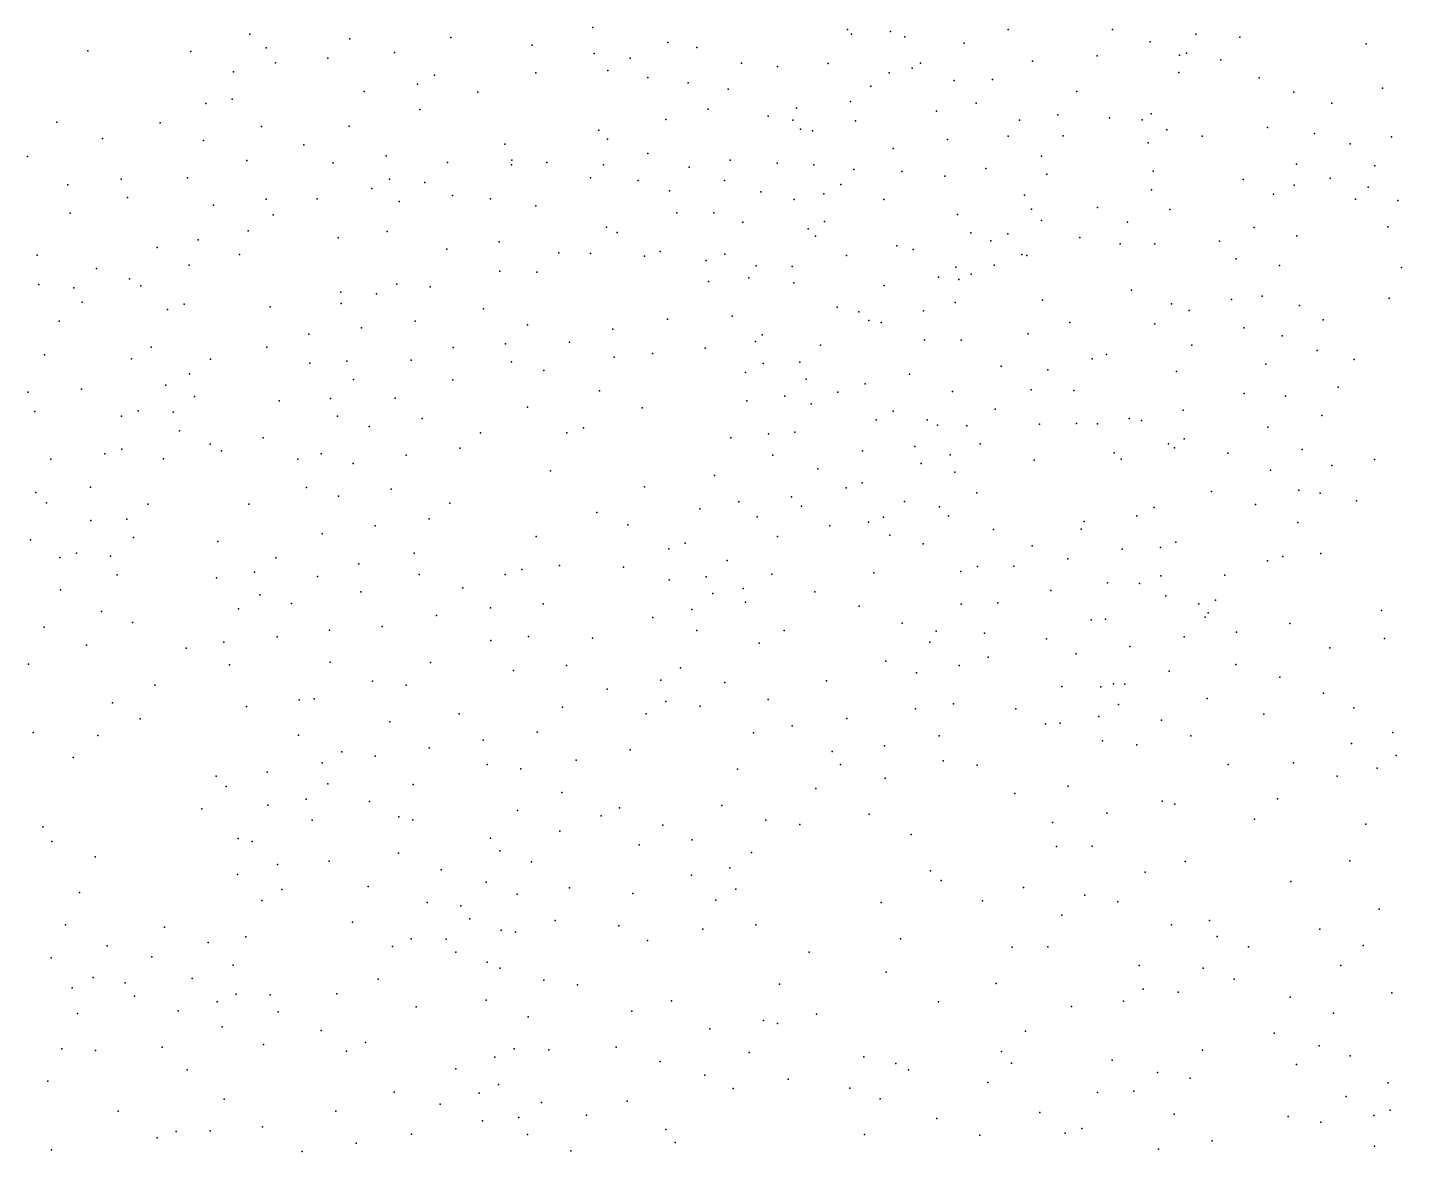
# Model space of a CAD drawing. Header units: inches. Extents: x 1412531 to 1412842, y 4931459 to 4931713.
# Drawn here: x 1412531.3 to 1412608.9, y 4931522.5 to 4931586 of the extents above; entities that cross this region are included whole.
import ezdxf

# ---------------------------------------------------------------- set-up
doc = ezdxf.new("R2010")
doc.units = ezdxf.units.IN
doc.header["$MEASUREMENT"] = 0

msp = doc.modelspace()

# ---------------------------------------------------------------- linework, layer by layer
for p in [(1412563.23, 4931585.99, 58.65), (1412543.88, 4931585.61, 54.71), (1412549.52, 4931585.34, 56.47), (1412555.23, 4931585.43, 57.61), (1412577.62, 4931585.87, 61.53), (1412577.83, 4931585.62, 61.81), (1412580.03, 4931585.76, 62.33), (1412580.84, 4931585.46, 62.33), (1412586.68, 4931585.87, 63.23), (1412592.57, 4931585.88, 64.39), (1412597.27, 4931585.62, 65.32), (1412599.76, 4931585.45, 65.29), (1412534.73, 4931584.67, 53.54), (1412540.55, 4931584.63, 54.51), (1412544.81, 4931584.84, 55.2), (1412552.04, 4931584.58, 57.23), (1412559.82, 4931584.99, 58.63), (1412563.32, 4931584.52, 59.32), (1412567.47, 4931585.15, 59.76), (1412569.11, 4931584.85, 60.08), (1412584.2, 4931585.11, 63.26), (1412594.69, 4931585.18, 64.98), (1412596.34, 4931584.42, 65.34), (1412596.74, 4931584.54, 65.33), (1412606.89, 4931585.07, 65.8), (1412545.33, 4931583.99, 55.41), (1412548.28, 4931584.25, 56.4), (1412565.35, 4931584.25, 59.58), (1412571.62, 4931583.97, 61.15), (1412573.66, 4931583.78, 61.42), (1412576.52, 4931583.95, 62.1), (1412581.26, 4931583.7, 63.23), (1412581.74, 4931583.98, 63.16), (1412588.06, 4931584.08, 64.21), (1412591.7, 4931584.39, 64.98), (1412598.68, 4931584.17, 65.66), (1412542.95, 4931583.48, 55), (1412554.3, 4931583.29, 57.89), (1412560.02, 4931583.43, 59.05), (1412564.09, 4931583.57, 59.66), (1412566.34, 4931583.17, 60.1), (1412579.97, 4931583.43, 63.08), (1412583.63, 4931583, 63.5), (1412585.8, 4931583.06, 63.8), (1412596.32, 4931583.44, 65.85), (1412600.85, 4931583.14, 66.44), (1412550.34, 4931582.37, 57.17), (1412553.34, 4931582.79, 57.62), (1412556.75, 4931582.33, 58.69), (1412568.62, 4931582.86, 60.53), (1412570.87, 4931582.51, 61.35), (1412578.93, 4931582.68, 62.88), (1412590.55, 4931582.37, 65.14), (1412602.81, 4931582.34, 66.85), (1412607.8, 4931582.57, 66.77), (1412541.4, 4931581.69, 55.07), (1412542.88, 4931581.95, 55.55), (1412553.47, 4931581.35, 58.22), (1412569.75, 4931581.38, 60.97), (1412574.74, 4931581.43, 62.39), (1412577.78, 4931581.82, 63.1), (1412584.87, 4931581.71, 64.38), (1412604.95, 4931581.72, 67.21), (1412532.99, 4931580.65, 53.79), (1412538.81, 4931580.61, 54.74), (1412567.35, 4931580.8, 60.55), (1412573.14, 4931580.99, 61.48), (1412574.52, 4931580.76, 62.35), (1412578.06, 4931580.71, 63.43), (1412582.63, 4931581.27, 64.05), (1412587.32, 4931580.76, 64.92), (1412589.48, 4931581.06, 65.35), (1412592.4, 4931580.89, 66.11), (1412594.24, 4931580.77, 66.34), (1412594.75, 4931581.11, 66.39), (1412544.54, 4931580.4, 56.2), (1412549.49, 4931580.42, 57.61), (1412563.58, 4931580.2, 60.01), (1412574.95, 4931580.24, 62.4), (1412575.64, 4931580.16, 62.53), (1412586.67, 4931579.85, 65.21), (1412589.79, 4931579.88, 66), (1412595.64, 4931580.22, 67.04), (1412597.62, 4931579.86, 67.35), (1412601.32, 4931580.34, 67.55), (1412603.96, 4931580.01, 67.77), (1412608.32, 4931579.81, 67.77), (1412535.56, 4931579.72, 54.34), (1412541.27, 4931579.6, 55.6), (1412546.92, 4931579.37, 57.15), (1412558.28, 4931579.41, 59.26), (1412564.07, 4931579.68, 60.06), (1412580.18, 4931579.16, 64.17), (1412583.26, 4931579.66, 64.44), (1412594.59, 4931579.47, 67.11), (1412605.98, 4931579.42, 68.14), (1412531.33, 4931578.7, 53.73), (1412543.71, 4931578.48, 56.41), (1412548.58, 4931578.35, 57.56), (1412551.58, 4931578.74, 58.08), (1412555.03, 4931578.37, 58.65), (1412558.64, 4931578.23, 59.77), (1412558.67, 4931578.49, 60.01), (1412560.64, 4931578.37, 59.92), (1412563.84, 4931578.24, 60.73), (1412566.35, 4931578.87, 61.24), (1412570.98, 4931578.49, 61.7), (1412573.65, 4931578.33, 62.42), (1412575.72, 4931578.24, 63.69), (1412588.56, 4931578.72, 65.81), (1412602.96, 4931578.27, 68.25), (1412540.37, 4931577.5, 55.7), (1412563.11, 4931577.5, 60.7), (1412568.68, 4931578.11, 61.46), (1412577.97, 4931577.97, 64.28), (1412580.68, 4931577.86, 64.42), (1412583.1, 4931577.59, 65.22), (1412585.42, 4931578.02, 65.4), (1412588.86, 4931577.71, 66.39), (1412594.86, 4931577.88, 67.71), (1412604.85, 4931577.48, 68.6), (1412607.37, 4931578.17, 68.63), (1412533.61, 4931577.11, 54.48), (1412536.62, 4931577.43, 54.83), (1412550.77, 4931576.9, 57.93), (1412551.76, 4931577.42, 57.92), (1412553.76, 4931577.24, 58.73), (1412565.8, 4931577.36, 61.4), (1412567.57, 4931576.76, 62.35), (1412570.66, 4931577.36, 62.53), (1412572.72, 4931576.72, 63.45), (1412577.24, 4931577.13, 64.51), (1412594.77, 4931576.82, 67.73), (1412599.95, 4931577.4, 68.41), (1412602.82, 4931577.09, 68.8), (1412607, 4931576.98, 69.01), (1412536.97, 4931576.39, 54.94), (1412541.82, 4931575.96, 55.94), (1412544.8, 4931576.3, 56.48), (1412547.68, 4931576.31, 57.23), (1412552.31, 4931576.17, 58.96), (1412555.32, 4931576.51, 59.45), (1412557.46, 4931576.32, 59.69), (1412560.03, 4931575.92, 61.09), (1412574.6, 4931576.27, 64.1), (1412576.27, 4931576.59, 64.35), (1412579.66, 4931576.28, 64.76), (1412587.6, 4931576.52, 66.55), (1412601.65, 4931576.58, 68.64), (1412606.28, 4931576.3, 69.31), (1412608.68, 4931576.22, 69.21), (1412533.73, 4931575.5, 54.59), (1412545.2, 4931575.41, 57.1), (1412567.97, 4931575.53, 62.92), (1412570.06, 4931575.52, 63.39), (1412583.82, 4931575.43, 66.12), (1412588, 4931575.74, 66.94), (1412591.72, 4931575.83, 67.51), (1412595.8, 4931575.71, 68.44), (1412543.79, 4931574.51, 57.15), (1412551.63, 4931574.48, 59.38), (1412564.01, 4931574.71, 62.42), (1412564.61, 4931574.42, 62.44), (1412571.71, 4931575, 63.96), (1412575.4, 4931574.62, 64.9), (1412576.32, 4931575.04, 64.61), (1412584.58, 4931574.4, 66.63), (1412586.66, 4931574.34, 66.99), (1412588.56, 4931575.1, 67.14), (1412593.41, 4931574.99, 68.39), (1412600.56, 4931574.69, 69.32), (1412608.11, 4931574.73, 70), (1412538.65, 4931573.56, 55.45), (1412540.97, 4931574.01, 56.37), (1412548.87, 4931574.12, 58.74), (1412557.96, 4931573.88, 61.15), (1412575.81, 4931574.2, 64.92), (1412580.4, 4931573.67, 65.81), (1412585.7, 4931573.95, 66.89), (1412590.73, 4931574.13, 68.08), (1412593, 4931573.77, 68.67), (1412594.96, 4931573.78, 68.79), (1412598.6, 4931573.93, 69.35), (1412602.97, 4931574.23, 69.56), (1412531.87, 4931573.13, 54.6), (1412543.29, 4931573.17, 57.31), (1412554.99, 4931573.48, 60.33), (1412561.31, 4931573.27, 62.17), (1412563.11, 4931573.22, 62.67), (1412566.15, 4931573.08, 63.15), (1412567.03, 4931573.35, 63.39), (1412569.63, 4931572.84, 64.03), (1412570.69, 4931573.2, 64.28), (1412577.55, 4931573.12, 65.43), (1412581.31, 4931573.46, 66.23), (1412587.46, 4931573.17, 67.67), (1412587.74, 4931573.12, 67.76), (1412599.55, 4931572.93, 69.64), (1412535.23, 4931572.39, 55.21), (1412540.45, 4931572.57, 56.51), (1412557.99, 4931572.23, 61.72), (1412560.07, 4931572.17, 61.99), (1412572.45, 4931572.53, 64.85), (1412574.48, 4931572.5, 65.15), (1412583.73, 4931572.46, 67.06), (1412584.59, 4931572.06, 67.56), (1412585.88, 4931572.57, 67.72), (1412602, 4931572.56, 70.25), (1412608.88, 4931572.43, 70.75), (1412531.98, 4931571.47, 55), (1412533.95, 4931571.29, 55.29), (1412537.08, 4931571.8, 55.55), (1412537.72, 4931571.41, 55.88), (1412552.17, 4931571.49, 60.52), (1412554.06, 4931571.34, 60.65), (1412569.77, 4931571.64, 64.57), (1412572.05, 4931571.86, 64.81), (1412574.59, 4931571.58, 65.53), (1412579.68, 4931571.42, 66.33), (1412582.75, 4931571.9, 67.1), (1412583.9, 4931571.76, 67.76), (1412534.41, 4931570.49, 55.35), (1412549.01, 4931571.05, 59.9), (1412551.03, 4931570.95, 60.22), (1412583.68, 4931570.47, 67.81), (1412588.62, 4931570.6, 68.72), (1412593.64, 4931571.15, 69.19), (1412599.29, 4931570.64, 70.56), (1412601.01, 4931570.82, 70.69), (1412608.19, 4931570.7, 71.44), (1412539.24, 4931570.06, 56.35), (1412540.17, 4931570.37, 56.21), (1412545.03, 4931570.21, 58.92), (1412549.03, 4931570.41, 60.14), (1412557.07, 4931570.1, 62.01), (1412571.11, 4931569.7, 65.23), (1412577.03, 4931570.2, 66.26), (1412578.26, 4931569.94, 66.59), (1412581.91, 4931569.99, 67.31), (1412595.9, 4931570.39, 69.98), (1412596.89, 4931570.02, 70.42), (1412603.13, 4931570.3, 70.99), (1412533.11, 4931569.41, 55.44), (1412550.18, 4931569.04, 60.51), (1412553.22, 4931569.4, 61.08), (1412559.56, 4931569.2, 62.81), (1412564.36, 4931568.96, 64.15), (1412567.45, 4931569.52, 64.44), (1412578.82, 4931569.45, 66.99), (1412579.52, 4931569.33, 67.25), (1412590.16, 4931569.33, 69.22), (1412594.95, 4931569.25, 70.06), (1412599.98, 4931569.04, 70.96), (1412604.46, 4931569.48, 71.54), (1412547.2, 4931568.68, 59.78), (1412561.92, 4931568.22, 63.4), (1412572.42, 4931568.27, 66.1), (1412572.79, 4931568.63, 65.94), (1412581.96, 4931568.35, 67.99), (1412584.03, 4931568.33, 68.19), (1412587.8, 4931568.7, 68.89), (1412602.14, 4931568.58, 71.52), (1412532.29, 4931567.5, 55.63), (1412538.31, 4931567.94, 56.51), (1412544.84, 4931567.95, 59.28), (1412555.36, 4931567.93, 61.99), (1412558.31, 4931568.13, 62.53), (1412564.44, 4931567.38, 64.33), (1412566.6, 4931567.59, 64.83), (1412569.58, 4931567.88, 65.33), (1412576.09, 4931568.05, 66.72), (1412592.23, 4931567.52, 70.12), (1412597.05, 4931568.06, 70.92), (1412604.11, 4931567.76, 71.75), (1412537.21, 4931567.28, 56.74), (1412541.66, 4931567.27, 57.08), (1412547.27, 4931567.03, 60.29), (1412549.36, 4931567.16, 60.57), (1412552.99, 4931567.2, 61.32), (1412558.64, 4931567.12, 62.94), (1412560.48, 4931566.63, 63.54), (1412572.86, 4931567.01, 66.47), (1412574.92, 4931567.09, 66.63), (1412586.28, 4931566.87, 69.01), (1412588.91, 4931566.67, 69.94), (1412591.42, 4931567.29, 70.21), (1412601.22, 4931566.98, 71.67), (1412606.2, 4931567.25, 72.41), (1412540.48, 4931566.43, 56.98), (1412549.73, 4931566.12, 60.93), (1412555.34, 4931566.1, 62.25), (1412571.86, 4931566.51, 66.17), (1412575.27, 4931566.13, 66.94), (1412578.61, 4931565.87, 67.9), (1412581.11, 4931566.42, 68.38), (1412596.18, 4931566.56, 71.46), (1412531.37, 4931565.41, 55.74), (1412534.37, 4931565.57, 56.7), (1412539.13, 4931565.79, 57.3), (1412540.75, 4931565.15, 57.34), (1412548.44, 4931565.05, 60.79), (1412552.08, 4931565.07, 61.58), (1412563.61, 4931565.48, 64.54), (1412574.08, 4931565.17, 66.98), (1412577.06, 4931565.41, 67.54), (1412583.53, 4931565.44, 68.86), (1412587.98, 4931565.53, 70.08), (1412590.39, 4931565.5, 70.46), (1412599.99, 4931565.32, 72.27), (1412602.33, 4931565.17, 72.67), (1412605.3, 4931565.69, 72.76), (1412531.74, 4931564.3, 56.21), (1412537.58, 4931564.35, 57.41), (1412539.55, 4931564.28, 57.44), (1412545.54, 4931564.91, 60.01), (1412559.56, 4931564.55, 63.6), (1412566.02, 4931564.52, 65.32), (1412571.93, 4931564.91, 66.75), (1412575.56, 4931564.75, 67.63), (1412580.19, 4931564.32, 68.55), (1412585.95, 4931564.44, 69.55), (1412596.55, 4931564.39, 71.9), (1412536.63, 4931564.05, 57.54), (1412548.82, 4931564.04, 60.92), (1412553.61, 4931563.91, 62.4), (1412579.23, 4931563.84, 68.19), (1412582.11, 4931563.83, 69.11), (1412582.7, 4931563.53, 69.14), (1412584.34, 4931563.5, 69.83), (1412588.44, 4931563.6, 70.51), (1412590.53, 4931563.63, 71.12), (1412591.72, 4931563.61, 71.4), (1412593.5, 4931563.92, 71.26), (1412594.2, 4931563.8, 71.62), (1412604.38, 4931564.09, 72.9), (1412539.91, 4931563.21, 57.75), (1412544.64, 4931562.83, 60.01), (1412550.62, 4931563.47, 61.79), (1412556.9, 4931563.11, 63.32), (1412561.78, 4931563.1, 64.5), (1412562.71, 4931563.39, 64.68), (1412571.03, 4931562.82, 66.85), (1412573.15, 4931563.04, 67.33), (1412574.63, 4931563.14, 67.79), (1412596.61, 4931562.76, 72.31), (1412601.33, 4931563.42, 73.07), (1412536.65, 4931562.18, 57.97), (1412541.64, 4931562.46, 59.28), (1412542.28, 4931562.08, 59.65), (1412555.74, 4931562.24, 63.04), (1412578.46, 4931562.08, 68.82), (1412581.41, 4931562.34, 69.4), (1412585.1, 4931562.49, 70.07), (1412592.66, 4931561.97, 71.74), (1412595.72, 4931562.48, 72.22), (1412596.07, 4931562.26, 72.64), (1412599.08, 4931561.96, 72.97), (1412603.28, 4931562.17, 73.46), (1412532.64, 4931561.61, 56.85), (1412535.7, 4931561.92, 57.87), (1412539.01, 4931561.63, 58.06), (1412546.58, 4931561.61, 61.26), (1412547.9, 4931561.91, 61.25), (1412549.71, 4931561.38, 61.94), (1412552.7, 4931561.84, 62.47), (1412573.4, 4931561.84, 67.83), (1412581.77, 4931561.38, 69.57), (1412583.41, 4931561.86, 69.92), (1412588.14, 4931561.57, 71.25), (1412593.06, 4931561.62, 72.11), (1412604.94, 4931561.26, 73.98), (1412607.36, 4931561.59, 74.11), (1412560.85, 4931560.96, 64.9), (1412570.11, 4931560.69, 67.18), (1412575.93, 4931561.07, 68.31), (1412583.66, 4931560.89, 70.1), (1412601.49, 4931561, 73.53), (1412531.81, 4931559.73, 56.97), (1412534.88, 4931560.04, 57.94), (1412547.08, 4931560.02, 61.4), (1412551.86, 4931559.92, 62.76), (1412566.15, 4931560.05, 66.33), (1412577.54, 4931560, 68.93), (1412578.44, 4931560.29, 69.12), (1412584.91, 4931559.72, 71.01), (1412598.15, 4931559.8, 73.47), (1412603.08, 4931559.86, 74.19), (1412604.29, 4931559.7, 74.38), (1412532.4, 4931559.15, 57.14), (1412538.13, 4931559.07, 59.03), (1412543.82, 4931559.07, 60.67), (1412548.89, 4931559.53, 61.86), (1412555.17, 4931559.13, 63.58), (1412571.48, 4931559.2, 68.05), (1412574.46, 4931559.49, 68.4), (1412575.01, 4931558.96, 68.57), (1412580.83, 4931559.23, 70.03), (1412582.8, 4931558.93, 70.73), (1412594.92, 4931558.89, 73.26), (1412600.64, 4931559.06, 73.97), (1412606.34, 4931559.26, 74.47), (1412534.9, 4931558.15, 58.62), (1412536.93, 4931558.23, 59.01), (1412554, 4931558.25, 63.4), (1412563.47, 4931558.61, 65.94), (1412569.28, 4931558.81, 67.3), (1412572.51, 4931558.37, 68.53), (1412578.8, 4931558.07, 70.06), (1412579.65, 4931558.34, 69.86), (1412583.32, 4931558.41, 71), (1412590.96, 4931558.09, 72.76), (1412593.94, 4931558.42, 73.04), (1412603.03, 4931558.05, 74.54), (1412547.97, 4931557.41, 62.15), (1412550.96, 4931557.85, 62.76), (1412565.22, 4931557.92, 66.75), (1412576.61, 4931557.85, 69.35), (1412580.01, 4931557.33, 70.37), (1412585.85, 4931557.65, 71.46), (1412590.8, 4931557.67, 72.84), (1412531.5, 4931557.07, 57.07), (1412537.31, 4931557.19, 59.11), (1412542.07, 4931556.97, 60.38), (1412560.04, 4931557.25, 65.5), (1412567.52, 4931556.56, 67.58), (1412568.45, 4931556.88, 67.78), (1412573.66, 4931557.26, 69.07), (1412581.89, 4931556.84, 70.87), (1412588.04, 4931556.72, 72.16), (1412593.12, 4931556.53, 73.22), (1412595.28, 4931556.64, 73.95), (1412596.14, 4931556.93, 73.76), (1412533.15, 4931556.07, 58.13), (1412534.1, 4931556.31, 58.35), (1412536.01, 4931556.14, 59.15), (1412545.35, 4931556.04, 61.67), (1412553.15, 4931556.32, 63.8), (1412570.82, 4931555.89, 68.8), (1412590.04, 4931556, 72.93), (1412601.32, 4931555.87, 74.69), (1412602.19, 4931556.13, 74.96), (1412604.32, 4931556.29, 75.29), (1412536.4, 4931555.09, 59.19), (1412544.15, 4931555.23, 61.28), (1412547.69, 4931555, 62.42), (1412550.03, 4931555.71, 63.19), (1412553.43, 4931555.11, 64.13), (1412558.29, 4931555.1, 65.42), (1412559.23, 4931555.39, 65.48), (1412561.36, 4931555.61, 65.94), (1412564.96, 4931555.52, 67.07), (1412569.63, 4931554.98, 68.61), (1412573.35, 4931555.12, 69.31), (1412579.09, 4931555.2, 70.65), (1412584.01, 4931555.28, 71.55), (1412584.94, 4931555.56, 71.65), (1412587, 4931555.58, 72.4), (1412595.3, 4931555.04, 73.98), (1412598.9, 4931555.07, 74.44), (1412533.19, 4931554.24, 58.32), (1412542, 4931554.91, 60.83), (1412555.9, 4931554.35, 64.64), (1412567.54, 4931554.8, 67.81), (1412571.73, 4931554.32, 69.41), (1412589.08, 4931554.21, 73.22), (1412592.29, 4931554.64, 73.47), (1412594.1, 4931554.59, 73.99), (1412544.45, 4931553.95, 61.74), (1412546.24, 4931553.47, 62.22), (1412550.14, 4931554.13, 63.31), (1412560.43, 4931553.46, 66.4), (1412570.01, 4931554.04, 68.78), (1412571.86, 4931553.54, 69.49), (1412575.77, 4931554.12, 70.22), (1412584.02, 4931553.44, 71.97), (1412586.09, 4931553.51, 72.46), (1412595.57, 4931553.9, 74.17), (1412597.44, 4931553.46, 74.58), (1412598.39, 4931553.65, 74.84), (1412535.5, 4931553.02, 59.25), (1412543.24, 4931553.16, 61.29), (1412554.42, 4931552.79, 64.64), (1412557.47, 4931553.22, 65.58), (1412566.62, 4931552.67, 68.26), (1412568.82, 4931553.13, 68.53), (1412578.27, 4931553.32, 70.83), (1412597.8, 4931552.69, 75.03), (1412597.97, 4931552.94, 74.83), (1412607.75, 4931553.08, 76.33), (1412532.27, 4931552.13, 58.65), (1412537.25, 4931552.4, 60.01), (1412548.38, 4931551.97, 63.35), (1412551.34, 4931552.18, 63.83), (1412569.11, 4931551.95, 68.89), (1412574.03, 4931551.95, 70.22), (1412580.69, 4931552.35, 71.4), (1412582.62, 4931551.91, 72.34), (1412591.36, 4931552.54, 73.73), (1412592.18, 4931552.59, 73.9), (1412599.57, 4931551.86, 75.23), (1412602.58, 4931552.34, 75.56), (1412534.67, 4931551.12, 59.51), (1412542.42, 4931551.28, 61.35), (1412545.43, 4931551.59, 62.32), (1412557.49, 4931551.39, 65.9), (1412559.61, 4931551.61, 66.42), (1412563.22, 4931551.51, 67.63), (1412572.62, 4931551.23, 70.33), (1412582.25, 4931551.28, 72.15), (1412585.35, 4931551.8, 72.79), (1412588.84, 4931551.47, 73.69), (1412596.62, 4931551.58, 74.76), (1412607.92, 4931551.5, 76.56), (1412540.28, 4931550.94, 61.04), (1412585.56, 4931550.44, 72.9), (1412590.52, 4931550.62, 74.11), (1412593.55, 4931551.04, 74.54), (1412604.84, 4931550.96, 76.27), (1412531.38, 4931550.05, 58.65), (1412542.73, 4931550, 61.89), (1412548.42, 4931550.16, 63.49), (1412554.07, 4931550.14, 65.12), (1412558.77, 4931549.69, 66.85), (1412561.75, 4931549.97, 67.37), (1412568.18, 4931549.83, 69.33), (1412579.77, 4931550.21, 71.83), (1412581.51, 4931549.55, 72.65), (1412583.92, 4931549.97, 73.07), (1412595.77, 4931549.65, 75.18), (1412599.53, 4931550.02, 75.76), (1412538.52, 4931548.85, 60.76), (1412550.8, 4931549.08, 64.33), (1412552.7, 4931548.85, 64.83), (1412567.07, 4931549.15, 69), (1412570.69, 4931549.01, 70.14), (1412576.43, 4931549.11, 71.43), (1412589.71, 4931548.78, 74.04), (1412591.91, 4931548.77, 74.93), (1412592.62, 4931548.93, 74.82), (1412593.26, 4931548.91, 75.34), (1412602.01, 4931549.31, 75.96), (1412546.66, 4931548.03, 63.51), (1412547.51, 4931548.09, 63.58), (1412564.05, 4931548.63, 68.21), (1412573.13, 4931548.05, 70.76), (1412597.91, 4931548.1, 75.65), (1412604.48, 4931548.4, 76.42), (1412536.12, 4931547.87, 60.32), (1412543.7, 4931547.66, 62.37), (1412555.69, 4931547.25, 66.01), (1412561.52, 4931547.61, 67.51), (1412566.24, 4931547.25, 69.35), (1412567.36, 4931547.94, 69.51), (1412569.29, 4931547.68, 70.06), (1412581.45, 4931547.53, 72.88), (1412583.6, 4931547.81, 73.31), (1412587.12, 4931547.52, 73.94), (1412592.91, 4931547.77, 75.08), (1412601.11, 4931547.22, 76.06), (1412606.19, 4931547.58, 76.55), (1412537.69, 4931546.95, 61.06), (1412551.79, 4931546.78, 64.82), (1412574.49, 4931546.56, 71.35), (1412577.57, 4931546.98, 72.06), (1412588.78, 4931546.67, 74.38), (1412589.61, 4931546.71, 74.57), (1412591.8, 4931547.09, 74.76), (1412595.33, 4931546.88, 75.39), (1412531.65, 4931546.18, 59.36), (1412535.31, 4931546.01, 60.4), (1412546.62, 4931546.03, 63.51), (1412557.05, 4931545.76, 66.94), (1412560.09, 4931546.2, 67.86), (1412572.31, 4931546.17, 70.98), (1412582.79, 4931546, 73.13), (1412592, 4931545.71, 75.12), (1412596.99, 4931546, 75.9), (1412608.39, 4931546.18, 77.05), (1412549.08, 4931545.09, 64.75), (1412554, 4931545.32, 66.01), (1412565.34, 4931545.2, 69.28), (1412576.75, 4931545.12, 72.1), (1412579.7, 4931545.44, 72.64), (1412593.95, 4931545.49, 75.55), (1412606.05, 4931545.56, 76.96), (1412608.57, 4931544.89, 76.99), (1412533.9, 4931544.77, 59.85), (1412547.97, 4931544.47, 64.33), (1412550.95, 4931544.85, 65.33), (1412557.28, 4931544.38, 67.25), (1412559.18, 4931544.14, 67.87), (1412562.29, 4931544.63, 68.79), (1412571.41, 4931544.12, 70.92), (1412577.22, 4931544.38, 72.31), (1412583.01, 4931544.58, 73.51), (1412584.93, 4931544.34, 73.76), (1412599.09, 4931544.38, 76.38), (1412602.78, 4931544.47, 76.43), (1412607.5, 4931544.17, 76.78), (1412541.97, 4931543.72, 62.51), (1412544.86, 4931543.94, 63.26), (1412579.73, 4931543.6, 73.01), (1412605.25, 4931543.73, 76.85), (1412542.55, 4931543.14, 62.89), (1412548.29, 4931543.29, 64.4), (1412553.09, 4931543.25, 66.03), (1412561.49, 4931542.8, 68.62), (1412575.83, 4931543.02, 72.39), (1412587.05, 4931542.74, 74.58), (1412590.07, 4931543.15, 75.07), (1412541.17, 4931541.87, 62.44), (1412544.9, 4931542.09, 63.55), (1412547.06, 4931542.42, 64.33), (1412550.64, 4931542.29, 65.18), (1412558.98, 4931541.79, 67.83), (1412564.74, 4931541.93, 69.81), (1412570.51, 4931542.07, 70.9), (1412595.37, 4931542.31, 75.87), (1412596.09, 4931542.15, 76.11), (1412601.88, 4931542.44, 76.35), (1412547.4, 4931541.24, 64.28), (1412552.29, 4931541.42, 65.88), (1412553.08, 4931541.25, 66.13), (1412563.7, 4931541.48, 69.44), (1412573, 4931541.23, 71.83), (1412574.93, 4931541, 72.22), (1412578.84, 4931541.57, 72.92), (1412589.18, 4931541.11, 74.92), (1412592.24, 4931541.63, 75.32), (1412600.58, 4931541.3, 76.36), (1412606.87, 4931541.01, 76.86), (1412532.19, 4931540.86, 59.86), (1412557.47, 4931540.23, 67.87), (1412561.37, 4931540.61, 68.96), (1412567.18, 4931540.95, 70.28), (1412581.2, 4931540.43, 73.69), (1412532.71, 4931540.03, 60.25), (1412543.23, 4931540.21, 63.33), (1412544.02, 4931540.04, 63.42), (1412557.99, 4931539.5, 68), (1412565.86, 4931539.84, 70.19), (1412568.84, 4931540.12, 70.82), (1412589.4, 4931539.76, 75.17), (1412591.42, 4931539.77, 75.42), (1412535.15, 4931539.17, 60.98), (1412545.45, 4931538.74, 64.15), (1412548.35, 4931538.92, 65.1), (1412552.27, 4931539.37, 66.32), (1412559.77, 4931538.89, 68.74), (1412572.2, 4931539.41, 71.6), (1412596.66, 4931538.9, 76.09), (1412605.97, 4931538.94, 76.94), (1412543.19, 4931538.17, 63.6), (1412554.68, 4931538.44, 66.96), (1412568.81, 4931538.14, 70.93), (1412570.97, 4931538.54, 71.44), (1412582.3, 4931538.38, 73.82), (1412594.41, 4931538.3, 75.68), (1412534.27, 4931537.15, 60.68), (1412545.69, 4931537.33, 64.23), (1412550.56, 4931537.5, 66.03), (1412557.21, 4931537.73, 67.38), (1412561.92, 4931537.42, 69.07), (1412571.3, 4931537.35, 71.61), (1412582.89, 4931537.84, 74.05), (1412587.55, 4931537.43, 74.9), (1412602.64, 4931537.78, 76.77), (1412544.55, 4931536.71, 63.93), (1412553.88, 4931536.59, 67.01), (1412555.78, 4931536.4, 67.29), (1412558.96, 4931537.06, 68.56), (1412565.49, 4931537.1, 69.94), (1412570.18, 4931536.73, 71.15), (1412579.52, 4931536.59, 73.37), (1412585.23, 4931536.69, 74.31), (1412591.01, 4931537.01, 75.49), (1412592.86, 4931536.62, 75.51), (1412556.3, 4931535.66, 67.53), (1412561.11, 4931535.57, 69.08), (1412589.71, 4931535.88, 75.33), (1412598.05, 4931535.58, 76.21), (1412607.62, 4931536.22, 76.83), (1412533.47, 4931535.32, 60.49), (1412539.07, 4931535.19, 62.19), (1412549.67, 4931535.48, 65.73), (1412558.07, 4931535.02, 68.44), (1412558.88, 4931534.91, 68.44), (1412564.7, 4931535.27, 69.75), (1412569.45, 4931535.09, 71.23), (1412572.43, 4931535.32, 71.71), (1412595.89, 4931535.32, 76.07), (1412604.27, 4931535.09, 76.67), (1412535.83, 4931534.15, 61.51), (1412541.52, 4931534.33, 63.13), (1412543.65, 4931534.65, 63.99), (1412551.93, 4931534.11, 66.47), (1412552.98, 4931534.53, 66.94), (1412554.96, 4931534.52, 67.46), (1412566.33, 4931534.44, 70.46), (1412580.61, 4931534.53, 73.5), (1412586.91, 4931534.07, 74.79), (1412588.92, 4931534.09, 74.97), (1412598.48, 4931534.67, 76.1), (1412600.24, 4931534.09, 76.31), (1412606.72, 4931534.16, 76.86), (1412532.66, 4931533.46, 60.37), (1412538.34, 4931533.53, 62.32), (1412555.5, 4931533.79, 67.57), (1412575.44, 4931533.78, 72.69), (1412542.94, 4931533.05, 63.62), (1412557.28, 4931533.23, 68.08), (1412558, 4931532.89, 68.19), (1412579.79, 4931532.66, 73.63), (1412594.08, 4931533.04, 75.5), (1412597.68, 4931532.88, 75.81), (1412605.45, 4931533.03, 76.79), (1412533.85, 4931531.78, 60.58), (1412535.03, 4931532.35, 61.06), (1412536.85, 4931532.05, 62.01), (1412540.63, 4931532.29, 62.94), (1412551.12, 4931532.26, 66.48), (1412560.48, 4931532.2, 68.88), (1412562.37, 4931531.94, 69.58), (1412573.77, 4931531.97, 72.15), (1412586.01, 4931532.02, 74.83), (1412594.3, 4931531.7, 75.58), (1412599.43, 4931532.27, 76.13), (1412537.37, 4931531.3, 62.03), (1412542.04, 4931530.99, 63.69), (1412543.11, 4931531.41, 63.83), (1412545.03, 4931531.37, 64.61), (1412548.79, 4931531.43, 65.64), (1412557.21, 4931531.08, 68.05), (1412567.67, 4931531.04, 70.83), (1412582.74, 4931530.98, 73.97), (1412593.19, 4931531.01, 75.31), (1412596.27, 4931531.53, 75.83), (1412602.59, 4931531.25, 76.24), (1412608.34, 4931531.48, 76.49), (1412534.15, 4931530.33, 60.76), (1412539.83, 4931530.47, 62.65), (1412545.47, 4931530.42, 64.68), (1412553.27, 4931530.69, 67.1), (1412565.44, 4931530.46, 70.15), (1412575.87, 4931530.28, 72.61), (1412590.25, 4931530.71, 75.26), (1412605.05, 4931530.35, 76.27), (1412542.31, 4931529.57, 63.72), (1412547.9, 4931529.36, 65.69), (1412559.58, 4931530.13, 69), (1412569.85, 4931529.45, 71.17), (1412572.87, 4931529.93, 72.14), (1412573.67, 4931529.76, 72.22), (1412550.41, 4931528.68, 66.23), (1412587.65, 4931529.32, 74.76), (1412601.7, 4931529.21, 76.13), (1412533.27, 4931528.33, 60.31), (1412535.16, 4931528.23, 61.31), (1412538.93, 4931528.43, 62.56), (1412544.66, 4931528.57, 64.64), (1412549.33, 4931528.19, 66.15), (1412557.71, 4931527.86, 68.47), (1412558.8, 4931528.32, 68.67), (1412560.76, 4931528.28, 69.28), (1412564.55, 4931528.42, 70.08), (1412572.06, 4931528.13, 71.85), (1412578.53, 4931527.88, 73.42), (1412586.31, 4931528.18, 74.81), (1412597.65, 4931528.26, 75.67), (1412604.24, 4931528.5, 76.31), (1412605.99, 4931527.94, 76.38), (1412540.34, 4931527.14, 63.25), (1412555.51, 4931527.2, 67.86), (1412567.04, 4931527.61, 70.82), (1412580.34, 4931527.5, 73.76), (1412581.05, 4931527.14, 73.68), (1412586.86, 4931527.51, 74.47), (1412592.54, 4931527.69, 75.04), (1412602.96, 4931527.44, 75.93), (1412532.48, 4931526.5, 60.06), (1412557.91, 4931526.31, 68.4), (1412569.56, 4931526.85, 71.44), (1412574.26, 4931526.62, 72.4), (1412585.54, 4931526.42, 74.26), (1412595.11, 4931527, 75.4), (1412596.95, 4931526.67, 75.31), (1412608.12, 4931526.41, 76.14), (1412542.44, 4931525.49, 64.03), (1412552.03, 4931525.88, 66.89), (1412556.82, 4931525.83, 68.26), (1412571.16, 4931526.08, 71.83), (1412577.75, 4931526.11, 72.94), (1412579.45, 4931525.51, 73.38), (1412591.73, 4931525.86, 74.96), (1412593.78, 4931525.93, 75.03), (1412605.76, 4931525.64, 75.82), (1412536.44, 4931524.8, 61.65), (1412548.73, 4931524.8, 65.99), (1412554.63, 4931525.2, 67.49), (1412560.34, 4931525.3, 69.14), (1412565.17, 4931525.38, 70.31), (1412588.46, 4931524.73, 74.58), (1412608.24, 4931524.87, 76.07), (1412557.02, 4931524.26, 68.38), (1412559.07, 4931524.46, 68.82), (1412562.88, 4931524.59, 69.56), (1412582.66, 4931524.39, 73.75), (1412596.05, 4931524.64, 75.15), (1412602.48, 4931524.51, 75.58), (1412604.32, 4931524.18, 75.51), (1412607.31, 4931524.56, 76.16), (1412538.65, 4931523.3, 62.75), (1412539.73, 4931523.67, 63.14), (1412541.65, 4931523.7, 63.58), (1412544.59, 4931523.92, 64.65), (1412553, 4931523.51, 67.15), (1412559.55, 4931523.5, 68.82), (1412567.35, 4931523.78, 70.68), (1412578.57, 4931523.5, 73.12), (1412585.08, 4931523.46, 74.21), (1412589.9, 4931523.57, 74.53), (1412590.84, 4931523.83, 74.78), (1412532.69, 4931522.63, 60.04), (1412546.83, 4931522.53, 65.51), (1412549.89, 4931523.01, 66.22), (1412561.99, 4931522.56, 69.47), (1412567.89, 4931523.04, 70.9), (1412595.17, 4931522.66, 74.76), (1412598.19, 4931523.14, 75.01), (1412607.35, 4931522.84, 75.87)]:
    msp.add_point(p)

doc.saveas('drawing.dxf')
